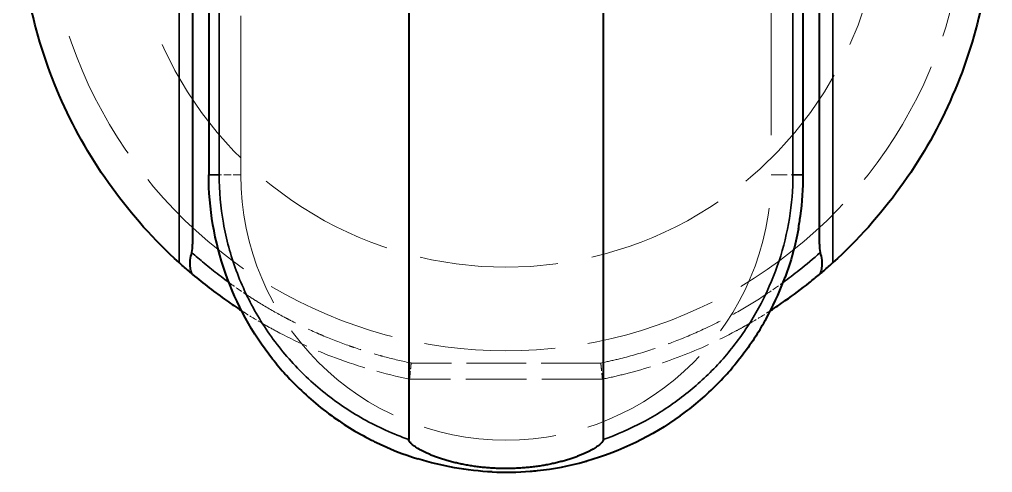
# Model space of a CAD drawing. Header units: millimetres. Extents: x 0 to 2523, y 0 to 1782.
# Drawn here: x 228.34 to 273.75, y 1409.55 to 1430.69 of the extents above; entities that cross this region are included whole.
import ezdxf

# ---------------------------------------------------------------- set-up
doc = ezdxf.new("R2010")
doc.units = ezdxf.units.MM
doc.header["$LTSCALE"] = 3
doc.linetypes.add('DASHED', pattern=[0.2067, 0.1654, -0.0413])
for name, color, linetype, lineweight in [('가려진 것(ISO)', 2, 'DASHED', 18), ('가려진 좁은 것(ISO)', 2, 'DASHED', 18), ('가시적인 것(ISO)', 3, 'Continuous', 40), ('가시적인 좁은 것(ISO)', 3, 'Continuous', 35)]:
    doc.layers.add(name, color=color, linetype=linetype, lineweight=lineweight)

msp = doc.modelspace()

# ---------------------------------------------------------------- linework, layer by layer
at = {"layer": '가려진 것(ISO)', "ltscale": 5.713994}
msp.add_line((255.5444, 1413.9109), (246.5444, 1413.9109), dxfattribs=at)
at = {"layer": '가려진 것(ISO)', "ltscale": 12.361229}
msp.add_arc((251.0444, 1436.724), 21.4925, 178.04579, 1.95421, dxfattribs=at)
at = {"layer": '가려진 것(ISO)', "ltscale": 13.0382}
msp.add_arc((251.0444, 1436.724), 17.5925, 177.84, 2.16, dxfattribs=at)
at = {"layer": '가려진 것(ISO)', "ltscale": 5.918935}
msp.add_open_spline([(237.1694, 1423.44), (237.1694, 1422.6112), (237.244, 1421.7756), (237.3952, 1420.9471), (237.3975, 1420.9346), (237.3998, 1420.9222), (237.4021, 1420.9097), (237.5533, 1420.0939), (237.7793, 1419.2852), (238.0795, 1418.4977), (238.0886, 1418.4737), (238.0978, 1418.4497), (238.1071, 1418.4257), (238.4072, 1417.6515), (238.7797, 1416.8986), (239.2163, 1416.1866), (239.2366, 1416.1535), (239.257, 1416.1206), (239.2775, 1416.0877), (239.5457, 1415.6584), (239.8373, 1415.2444), (240.1494, 1414.8485)], degree=3, knots=[0, 0, 0, 0, 0.05882353, 0.05882353, 0.05882353, 0.05970824, 0.05970824, 0.05970824, 0.11764706, 0.11764706, 0.11764706, 0.1194131, 0.1194131, 0.1194131, 0.17647059, 0.17647059, 0.17647059, 0.17911778, 0.17911778, 0.17911778, 0.21370365, 0.21370365, 0.21370365, 0.21370365], dxfattribs=at)
at = {"layer": '가려진 것(ISO)', "ltscale": 1.49252}
msp.add_open_spline([(264.072, 1418.6652), (264.1182, 1418.7912), (264.1625, 1418.9178), (264.205, 1419.045), (264.4098, 1419.6584), (264.5713, 1420.2846), (264.6888, 1420.921)], degree=3, knots=[0.886240902, 0.886240902, 0.886240902, 0.886240902, 0.895644827, 0.895644827, 0.895644827, 0.941015222, 0.941015222, 0.941015222, 0.941015222], dxfattribs=at)
at = {"layer": '가려진 것(ISO)', "ltscale": 0.725256}
msp.add_open_spline([(238.7008, 1417.1059), (239.0206, 1416.899), (239.3455, 1416.7002), (239.6752, 1416.5096)], degree=3, dxfattribs=at)
at = {"layer": '가려진 것(ISO)', "ltscale": 0.73159}
msp.add_open_spline([(262.407, 1416.5058), (262.7396, 1416.6979), (263.0674, 1416.8984), (263.3899, 1417.1072)], degree=3, dxfattribs=at)
at = {"layer": '가려진 것(ISO)', "ltscale": 4.683148}
msp.add_open_spline([(239.6755, 1416.5094), (239.8904, 1416.3852), (240.9912, 1415.7729), (243.2359, 1414.7583), (245.3703, 1414.1481), (246.5444, 1413.9109)], degree=3, knots=[0.35077644, 0.35077644, 0.35077644, 0.35077644, 0.41633901, 0.68343289, 1, 1, 1, 1], dxfattribs=at)
at = {"layer": '가려진 것(ISO)', "ltscale": 4.678379}
msp.add_open_spline([(255.5444, 1413.9109), (255.8534, 1413.9733), (256.1612, 1414.0422), (256.4675, 1414.1175), (257.3957, 1414.3457), (258.3104, 1414.6326), (259.2026, 1414.9758), (260.0776, 1415.3123), (260.9311, 1415.7029), (261.7574, 1416.1447), (261.8886, 1416.2148), (262.019, 1416.2862), (262.1488, 1416.3589), (262.2351, 1416.4073), (262.3212, 1416.4562), (262.4069, 1416.5057)], degree=3, knots=[0.00000121, 0.00000121, 0.00000121, 0.00000121, 0.08329846, 0.08329846, 0.08329846, 0.33567302, 0.33567302, 0.33567302, 0.58314297, 0.58314297, 0.58314297, 0.62242524, 0.62242524, 0.62242524, 0.64856342, 0.64856342, 0.64856342, 0.64856342], dxfattribs=at)
at = {"layer": '가려진 것(ISO)', "ltscale": 1.317404}
msp.add_open_spline([(261.6351, 1414.476), (261.6547, 1414.4991), (261.6742, 1414.5223), (261.6936, 1414.5456), (262.1147, 1415.0498), (262.497, 1415.5804), (262.8382, 1416.1309)], degree=3, knots=[0.774148097, 0.774148097, 0.774148097, 0.774148097, 0.776206304, 0.776206304, 0.776206304, 0.820807174, 0.820807174, 0.820807174, 0.820807174], dxfattribs=at)
at = {"layer": '가려진 것(ISO)', "ltscale": 0.749748}
msp.add_open_spline([(246.5444, 1413.9109), (246.5452, 1413.9185), (246.5463, 1413.9299), (246.55, 1413.9672), (246.5538, 1414.0044), (246.5594, 1414.0601), (246.5664, 1414.1298), (246.5734, 1414.1996), (246.5818, 1414.2833), (246.591, 1414.3742), (246.6002, 1414.4651), (246.6101, 1414.5631), (246.6201, 1414.6609)], degree=3, knots=[0, 0, 0, 0, 0.25, 0.25, 0.25, 0.5, 0.5, 0.5, 0.75, 0.75, 0.75, 1, 1, 1, 1], dxfattribs=at)
at = {"layer": '가려진 것(ISO)', "ltscale": 0.749778}
msp.add_open_spline([(255.4688, 1414.6609), (255.469, 1414.6591), (255.4692, 1414.6573), (255.4794, 1414.5564), (255.4894, 1414.4585), (255.5075, 1414.2787), (255.5157, 1414.198), (255.5293, 1414.0618), (255.5348, 1414.0075), (255.5406, 1413.9499), (255.5421, 1413.9348), (255.544, 1413.9156), (255.5443, 1413.9128), (255.5445, 1413.9109)], degree=3, knots=[-0.000365871, -0.000365871, -0.000365871, -0.000365871, 0, 0, 0.019901046, 0.019901046, 0.039258889, 0.039258889, 0.058579585, 0.058579585, 0.068886192, 0.068886192, 0.078580299, 0.078580299, 0.078580299, 0.078580299], dxfattribs=at)
at = {"layer": '가려진 것(ISO)', "ltscale": 3.115031}
msp.add_open_spline([(254.8211, 1410.0889), (254.9158, 1410.1156), (255.0103, 1410.1435), (255.1046, 1410.1723), (255.8142, 1410.3894), (256.5102, 1410.665), (257.1815, 1410.9961), (257.312, 1411.0604), (257.4416, 1411.1268), (257.5701, 1411.1953), (258.1276, 1411.4924), (258.6657, 1411.8284), (259.1774, 1412.1985)], degree=3, knots=[0.59043621, 0.59043621, 0.59043621, 0.59043621, 0.59707577, 0.59707577, 0.59707577, 0.64705882, 0.64705882, 0.64705882, 0.65677318, 0.65677318, 0.65677318, 0.69890853, 0.69890853, 0.69890853, 0.69890853], dxfattribs=at)
at = {"layer": '가려진 것(ISO)', "ltscale": 2.247306}
msp.add_open_spline([(246.9315, 1410.1886), (246.9921, 1410.1698), (247.0528, 1410.1514), (247.1137, 1410.1334), (247.1992, 1410.1081), (247.285, 1410.0837), (247.3711, 1410.06), (248.1023, 1409.8593), (248.8516, 1409.7182), (249.6097, 1409.6393), (249.7118, 1409.6287), (249.814, 1409.6192), (249.9163, 1409.6109), (250.078, 1409.5977), (250.24, 1409.5873), (250.4023, 1409.5798)], degree=3, knots=[0.407358339, 0.407358339, 0.407358339, 0.407358339, 0.411764706, 0.411764706, 0.411764706, 0.417958144, 0.417958144, 0.417958144, 0.470588235, 0.470588235, 0.470588235, 0.477670899, 0.477670899, 0.477670899, 0.488862795, 0.488862795, 0.488862795, 0.488862795], dxfattribs=at)
at = {"layer": '가려진 좁은 것(ISO)', "ltscale": 14.937107}
for p, q in [((238.6694, 1423.44), (238.6694, 1441.965)), ((263.4194, 1441.965), (263.4194, 1423.44))]:
    msp.add_line(p, q, dxfattribs=at)
at = {"layer": '가려진 좁은 것(ISO)', "ltscale": 0.705786}
msp.add_line((238.6694, 1423.44), (237.6566, 1423.44), dxfattribs=at)
at = {"layer": '가려진 좁은 것(ISO)', "ltscale": 1.495845}
msp.add_line((263.4194, 1423.44), (264.9194, 1423.44), dxfattribs=at)
at = {"layer": '가려진 좁은 것(ISO)', "ltscale": 5.617958}
msp.add_line((255.4688, 1414.6609), (246.6201, 1414.6609), dxfattribs=at)
at = {"layer": '가려진 좁은 것(ISO)', "ltscale": 12.539013}
msp.add_arc((251.0444, 1423.44), 12.375, 180, 0, dxfattribs=at)
at = {"layer": '가려진 좁은 것(ISO)', "ltscale": 0.635381}
msp.add_open_spline([(238.1086, 1418.4223), (238.1952, 1418.3592), (238.2832, 1418.2961), (238.3727, 1418.2329), (238.5527, 1418.1058), (238.7388, 1417.9785), (238.9308, 1417.8516)], degree=3, knots=[0.22080193, 0.22080193, 0.22080193, 0.22080193, 0.25, 0.25, 0.25, 0.308732535, 0.308732535, 0.308732535, 0.308732535], dxfattribs=at)
at = {"layer": '가려진 좁은 것(ISO)', "ltscale": 0.640735}
msp.add_open_spline([(263.1509, 1417.8469), (263.4279, 1418.0296), (263.7044, 1418.2211), (263.9803, 1418.422)], degree=3, dxfattribs=at)
at = {"layer": '가려진 좁은 것(ISO)', "ltscale": 5.317241}
msp.add_open_spline([(238.9312, 1417.8513), (239.0389, 1417.7802), (239.1485, 1417.7091), (239.2599, 1417.6383), (239.3726, 1417.5667), (239.4871, 1417.4953), (239.6036, 1417.4243), (239.9436, 1417.217), (240.2999, 1417.0125), (240.6678, 1416.8154), (240.7731, 1416.7589), (240.8793, 1416.7031), (240.9864, 1416.648), (241.3815, 1416.4445), (241.7879, 1416.2505), (242.1973, 1416.0705), (242.2865, 1416.0313), (242.3757, 1415.9927), (242.465, 1415.9549), (242.8964, 1415.7722), (243.3289, 1415.6057), (243.7427, 1415.4597), (243.8083, 1415.4365), (243.8733, 1415.4139), (243.9378, 1415.3918), (244.3647, 1415.2454), (244.7677, 1415.122), (245.1691, 1415.0109), (245.2114, 1414.9992), (245.2537, 1414.9876), (245.296, 1414.9762), (245.7154, 1414.8629), (246.1357, 1414.7621), (246.5482, 1414.6758), (246.5722, 1414.6708), (246.5961, 1414.6658), (246.6201, 1414.6609)], degree=3, knots=[0.30877308, 0.30877308, 0.30877308, 0.30877308, 0.34170925, 0.34170925, 0.34170925, 0.375, 0.375, 0.375, 0.47218067, 0.47218067, 0.47218067, 0.5, 0.5, 0.5, 0.60265235, 0.60265235, 0.60265235, 0.625, 0.625, 0.625, 0.7329148, 0.7329148, 0.7329148, 0.75, 0.75, 0.75, 0.86308164, 0.86308164, 0.86308164, 0.875, 0.875, 0.875, 0.99312972, 0.99312972, 0.99312972, 1, 1, 1, 1], dxfattribs=at)
at = {"layer": '가려진 좁은 것(ISO)', "ltscale": 5.31206}
msp.add_open_spline([(255.4688, 1414.6609), (255.7375, 1414.7161), (256.0108, 1414.7776), (256.2885, 1414.8459), (256.7823, 1414.9673), (257.29, 1415.1103), (257.8105, 1415.2786), (258.1785, 1415.3975), (258.5528, 1415.5292), (258.9335, 1415.6756), (259.394, 1415.8526), (259.8639, 1416.0512), (260.3427, 1416.2751), (260.8154, 1416.4963), (261.297, 1416.7419), (261.782, 1417.0136), (262.1944, 1417.2445), (262.6093, 1417.4943), (263.0235, 1417.7635), (263.066, 1417.7911), (263.1084, 1417.8188), (263.1508, 1417.8468)], degree=3, knots=[0.00000244, 0.00000244, 0.00000244, 0.00000244, 0.08998027, 0.08998027, 0.08998027, 0.25, 0.25, 0.25, 0.36313494, 0.36313494, 0.36313494, 0.5, 0.5, 0.5, 0.63513646, 0.63513646, 0.63513646, 0.75, 0.75, 0.75, 0.76177353, 0.76177353, 0.76177353, 0.76177353], dxfattribs=at)
at = {"layer": '가시적인 것(ISO)'}
for p, q in [((237.1694, 1555.965), (237.1694, 1423.44)), ((264.9194, 1423.4396), (264.9194, 1555.9651)), ((246.5099, 1444.9121), (246.5097, 1411.0906)), ((255.5789, 1444.9121), (255.5788, 1411.0909)), ((236.4194, 1435.9696), (236.4194, 1420.2032)), ((265.6694, 1420.2032), (265.6694, 1435.9717))]:
    msp.add_line(p, q, dxfattribs=at)
for centre, major_axis, ratio, start_param, end_param in [((235.9447, 1420.2543), (-0.032, 0.9851), 0.4807904, 4.2400237, 4.6448571), ((266.1431, 1420.2538), (0.0316, 0.9839), 0.4803283, 1.6376505, 2.0429321)]:
    msp.add_ellipse(centre, major_axis=major_axis, ratio=ratio, start_param=start_param, end_param=end_param, dxfattribs=at)
for points, knots in [([(235.787, 1419.3456), (234.6279, 1420.3963), (233.5801, 1421.5643), (231.7416, 1424.0975), (230.9561, 1425.4554), (229.6772, 1428.3117), (229.1875, 1429.8013), (228.6891, 1432.093), (228.5626, 1432.865), (228.39, 1434.4186), (228.3438, 1435.1999), (228.3382, 1435.9811)], [-1.2522093, -1.2522093, -1.2522093, -1.2522093, -0.9389682, -0.9389682, -0.6257615, -0.6257615, -0.3126285, -0.3126285, -0.1562493, -0.1562493, -0.000001, -0.000001, -0.000001, -0.000001]), ([(273.7506, 1435.9811), (273.745, 1435.1998), (273.6988, 1434.4183), (273.5262, 1432.8644), (273.3996, 1432.0923), (272.901, 1429.8001), (272.4111, 1428.3102), (271.132, 1425.4541), (270.3466, 1424.0964), (268.5084, 1421.5638), (267.4607, 1420.3961), (266.3018, 1419.3456)], [-1.2507899, -1.2507899, -1.2507899, -1.2507899, -1.0946869, -1.0946869, -0.9384539, -0.9384539, -0.625614, -0.625614, -0.3128247, -0.3128247, -0.0000009, -0.0000009, -0.0000009, -0.0000009]), ([(240.1494, 1414.8485), (239.2091, 1416.0408), (238.4544, 1417.4107), (237.4388, 1420.3121), (237.1695, 1421.8872), (237.1694, 1423.44)], [0, 0, 0, 0, 0.30793044, 0.30793044, 0.6184728, 0.6184728, 0.6184728, 0.6184728]), ([(264.6888, 1420.921), (264.6892, 1420.9233), (264.6897, 1420.9256), (264.6901, 1420.9278), (264.7266, 1421.1263), (264.7589, 1421.3257), (264.7868, 1421.5259), (264.8748, 1422.1583), (264.9193, 1422.7986), (264.9194, 1423.4396)], [0.941015222, 0.941015222, 0.941015222, 0.941015222, 0.941176471, 0.941176471, 0.941176471, 0.955320752, 0.955320752, 0.955320752, 1, 1, 1, 1]), ([(236.4179, 1418.7946), (236.4151, 1418.797), (236.4089, 1418.8065), (236.3933, 1418.8362), (236.3835, 1418.8579), (236.353, 1418.9354), (236.3301, 1419.0087), (236.3005, 1419.1807), (236.29, 1419.3023), (236.3248, 1419.5805), (236.3557, 1419.6999), (236.381, 1419.8198)], [0.000001, 0.000001, 0.000001, 0.000001, 0.008116123, 0.008116123, 0.017280138, 0.017280138, 0.036812418, 0.036812418, 0.056177073, 0.056177073, 0.072028344, 0.072028344, 0.072028344, 0.072028344]), ([(265.7078, 1419.8198), (265.7331, 1419.7), (265.764, 1419.5807), (265.7988, 1419.3026), (265.7884, 1419.181), (265.7588, 1419.0089), (265.7359, 1418.9355), (265.7054, 1418.8579), (265.6955, 1418.8362), (265.6799, 1418.8065), (265.6738, 1418.797), (265.671, 1418.7946)], [0.000001, 0.000001, 0.000001, 0.000001, 0.02448974, 0.02448974, 0.0544278, 0.0544278, 0.08463518, 0.08463518, 0.09880659, 0.09880659, 0.11135374, 0.11135374, 0.11135374, 0.11135374]), ([(236.4179, 1418.7946), (236.4125, 1418.7991), (236.3937, 1418.8149), (236.3464, 1418.855), (236.3277, 1418.8709), (236.2748, 1418.9159), (236.2375, 1418.9479), (236.1356, 1419.0359), (236.0652, 1419.0972), (235.9205, 1419.2252), (235.8508, 1419.2878), (235.787, 1419.3456)], [-0.070781201, -0.070781201, -0.070781201, -0.070781201, -0.055461964, -0.055461964, -0.047642977, -0.047642977, -0.035476886, -0.035476886, -0.017217394, -0.017217394, -0.000001042, -0.000001042, -0.000001042, -0.000001042]), ([(265.671, 1418.7946), (265.6763, 1418.7991), (265.6951, 1418.8149), (265.7425, 1418.855), (265.7612, 1418.8709), (265.814, 1418.9159), (265.8514, 1418.9479), (265.9533, 1419.0359), (266.0236, 1419.0972), (266.1683, 1419.2252), (266.2381, 1419.2878), (266.3018, 1419.3456)], [0.000001834, 0.000001834, 0.000001834, 0.000001834, 0.015415401, 0.015415401, 0.02328266, 0.02328266, 0.035523841, 0.035523841, 0.053895909, 0.053895909, 0.071218311, 0.071218311, 0.071218311, 0.071218311]), ([(236.4179, 1418.7946), (236.9279, 1418.3655), (237.6795, 1417.7876), (238.4652, 1417.2583), (238.7008, 1417.1059)], [0, 0, 0, 0, 0.17605451, 0.250168, 0.250168, 0.250168, 0.250168]), ([(263.3899, 1417.1072), (263.6221, 1417.2575), (263.8516, 1417.412), (264.0782, 1417.5707), (264.4608, 1417.8386), (264.8352, 1418.1184), (265.2006, 1418.4095), (265.3591, 1418.5358), (265.5159, 1418.6642), (265.671, 1418.7946)], [0.75003205, 0.75003205, 0.75003205, 0.75003205, 0.82308864, 0.82308864, 0.82308864, 0.94647487, 0.94647487, 0.94647487, 1, 1, 1, 1]), ([(262.8382, 1416.1309), (262.859, 1416.1645), (262.8797, 1416.1981), (262.9002, 1416.2319), (262.9936, 1416.3856), (263.0839, 1416.5407), (263.1709, 1416.6973), (263.4969, 1417.2835), (263.778, 1417.8893), (264.0137, 1418.5092), (264.0335, 1418.5611), (264.0529, 1418.6131), (264.072, 1418.6652)], [0.820807174, 0.820807174, 0.820807174, 0.820807174, 0.823529412, 0.823529412, 0.823529412, 0.835927199, 0.835927199, 0.835927199, 0.882352941, 0.882352941, 0.882352941, 0.886240902, 0.886240902, 0.886240902, 0.886240902]), ([(240.1494, 1414.8485), (240.3443, 1414.6014), (240.5471, 1414.3614), (240.7573, 1414.1292), (240.7917, 1414.0912), (240.8263, 1414.0533), (240.8611, 1414.0157), (241.4054, 1413.4276), (241.9968, 1412.8909), (242.6267, 1412.4101), (242.6772, 1412.3716), (242.7279, 1412.3334), (242.7789, 1412.2956), (243.4047, 1411.8315), (244.0672, 1411.4216), (244.7617, 1411.0689), (244.8295, 1411.0345), (244.8976, 1411.0006), (244.966, 1410.9673), (245.5985, 1410.659), (246.2563, 1410.3982), (246.9315, 1410.1886)], [0.21370365, 0.21370365, 0.21370365, 0.21370365, 0.23529412, 0.23529412, 0.23529412, 0.2388317, 0.2388317, 0.2388317, 0.29411765, 0.29411765, 0.29411765, 0.29854769, 0.29854769, 0.29854769, 0.35294118, 0.35294118, 0.35294118, 0.35825028, 0.35825028, 0.35825028, 0.40735834, 0.40735834, 0.40735834, 0.40735834]), ([(259.1774, 1412.1985), (259.262, 1412.2598), (259.346, 1412.322), (259.4292, 1412.3851), (259.5557, 1412.481), (259.6805, 1412.5791), (259.8035, 1412.6792), (260.3625, 1413.1342), (260.8836, 1413.6311), (261.3602, 1414.161), (261.4536, 1414.2647), (261.5452, 1414.3698), (261.6351, 1414.476)], [0.698908531, 0.698908531, 0.698908531, 0.698908531, 0.705882353, 0.705882353, 0.705882353, 0.71648775, 0.71648775, 0.71648775, 0.764705882, 0.764705882, 0.764705882, 0.774148097, 0.774148097, 0.774148097, 0.774148097]), ([(250.4023, 1409.5798), (250.9904, 1409.5526), (251.582, 1409.5628), (252.173, 1409.611), (252.2891, 1409.6204), (252.4051, 1409.6314), (252.5211, 1409.6438), (253.2619, 1409.7231), (254.0003, 1409.8626), (254.7269, 1410.0626), (254.7583, 1410.0712), (254.7897, 1410.08), (254.8211, 1410.0889)], [0.48886279, 0.48886279, 0.48886279, 0.48886279, 0.52941176, 0.52941176, 0.52941176, 0.53737617, 0.53737617, 0.53737617, 0.58823529, 0.58823529, 0.58823529, 0.59043621, 0.59043621, 0.59043621, 0.59043621])]:
    msp.add_open_spline(points, degree=3, knots=knots, dxfattribs=at)
for points in [[(264.6888, 1420.921), (264.547, 1420.1529), (264.3396, 1419.3954), (264.072, 1418.6652)], [(239.6752, 1416.5096), (239.6753, 1416.5095), (239.6754, 1416.5095), (239.6755, 1416.5094)], [(262.4069, 1416.5057), (262.4069, 1416.5057), (262.4069, 1416.5057), (262.407, 1416.5058)], [(262.8382, 1416.1309), (262.4784, 1415.5504), (262.0753, 1414.9961), (261.6351, 1414.476)], [(259.1774, 1412.1985), (257.8759, 1411.257), (256.3807, 1410.5299), (254.8211, 1410.0889)], [(255.5788, 1411.0909), (255.5788, 1411.0665), (255.5626, 1411.021), (255.5189, 1410.9584), (255.4657, 1410.9019), (255.4033, 1410.8462), (255.3319, 1410.7906), (255.2503, 1410.7335), (255.1576, 1410.6745), (255.0529, 1410.6136), (254.9371, 1410.5515), (254.8093, 1410.4882), (254.6673, 1410.4231), (254.512, 1410.3574), (254.344, 1410.2919), (254.1639, 1410.2272), (253.9722, 1410.1642), (253.7698, 1410.1035), (253.5572, 1410.0457), (253.3353, 1409.9915), (253.1049, 1409.9414), (252.8669, 1409.8959), (252.6221, 1409.8555), (252.3715, 1409.8206), (252.1161, 1409.7915), (251.857, 1409.7686), (251.5953, 1409.7519), (251.3321, 1409.7416), (251.0688, 1409.7378), (250.8055, 1409.7404), (250.5414, 1409.7495), (250.2783, 1409.7651), (250.0172, 1409.7871), (249.7594, 1409.8153), (249.506, 1409.8496), (249.2581, 1409.8896), (249.0167, 1409.9348), (248.7828, 1409.9848), (248.5573, 1410.0391), (248.3412, 1410.0972), (248.1353, 1410.1583), (247.9403, 1410.2219), (247.757, 1410.2872), (247.5861, 1410.3535), (247.4283, 1410.42), (247.2842, 1410.4859), (247.1546, 1410.55), (247.0377, 1410.6126), (246.9322, 1410.674), (246.8389, 1410.7333), (246.757, 1410.7906), (246.6855, 1410.8464), (246.6231, 1410.902), (246.57, 1410.9585), (246.5263, 1411.0212), (246.5097, 1411.0669), (246.5097, 1411.0906)], [(250.4023, 1409.5799), (249.2273, 1409.6342), (248.0501, 1409.8413), (246.9315, 1410.1886)]]:
    msp.add_open_spline(points, degree=3, dxfattribs=at)
at = {"layer": '가시적인 좁은 것(ISO)'}
for p, q in [((237.6566, 1555.965), (237.6566, 1423.44)), ((264.4323, 1423.4407), (264.4345, 1555.9646)), ((235.787, 1435.9696), (235.787, 1419.3456)), ((266.3018, 1419.3456), (266.3018, 1435.9696)), ((237.1694, 1423.44), (237.6566, 1423.44))]:
    msp.add_line(p, q, dxfattribs=at)
for points, knots in [([(237.6566, 1423.44), (237.6567, 1422.6836), (237.7222, 1421.9349), (237.8552, 1421.1882), (237.9881, 1420.4415), (238.1885, 1419.6968), (238.4568, 1418.9706), (238.725, 1418.2444), (239.061, 1417.5366), (239.4583, 1416.8639), (239.8556, 1416.1912), (240.3142, 1415.5535), (240.8225, 1414.9641), (241.3308, 1414.3747), (241.8887, 1413.8336), (242.4875, 1413.3458), (243.0864, 1412.8581), (243.7261, 1412.4237), (244.3974, 1412.047), (245.0687, 1411.6703), (245.7714, 1411.3513), (246.5097, 1411.0906)], [0, 0, 0, 0, 0.1428571, 0.1428571, 0.1428571, 0.2857143, 0.2857143, 0.2857143, 0.4285714, 0.4285714, 0.4285714, 0.5714286, 0.5714286, 0.5714286, 0.7142857, 0.7142857, 0.7142857, 0.8571429, 0.8571429, 0.8571429, 1, 1, 1, 1]), ([(264.4323, 1423.4407), (264.5269, 1423.4405), (264.6143, 1423.4404), (264.6873, 1423.4402), (264.7604, 1423.44), (264.8192, 1423.4398), (264.8589, 1423.4397), (264.8987, 1423.4397), (264.9194, 1423.4398), (264.9194, 1423.4396)], [0, 0, 0, 0, 0.3333333, 0.3333333, 0.3333333, 0.6666667, 0.6666667, 0.6666667, 1, 1, 1, 1]), ([(236.381, 1419.8198), (236.5649, 1419.655), (236.7581, 1419.4874), (236.9614, 1419.3176), (237.0721, 1419.2252), (237.1857, 1419.1321), (237.3025, 1419.0385), (237.5311, 1418.8552), (237.7715, 1418.67), (238.0246, 1418.4838), (238.0524, 1418.4633), (238.0805, 1418.4428), (238.1086, 1418.4223)], [0, 0, 0, 0, 0.08093068, 0.08093068, 0.08093068, 0.125, 0.125, 0.125, 0.21129754, 0.21129754, 0.21129754, 0.22080193, 0.22080193, 0.22080193, 0.22080193]), ([(263.9803, 1418.422), (264.2319, 1418.6053), (264.483, 1418.7965), (264.7334, 1418.996), (265.0597, 1419.256), (265.3848, 1419.5303), (265.7078, 1419.8198)], [0.8386023, 0.8386023, 0.8386023, 0.8386023, 0.90867102, 0.90867102, 0.90867102, 1, 1, 1, 1])]:
    msp.add_open_spline(points, degree=3, knots=knots, dxfattribs=at)
for points in [[(255.5788, 1411.0909), (256.2235, 1411.3208), (257.4622, 1411.8606), (259.1727, 1412.9487), (260.6949, 1414.2694), (261.9967, 1415.8081), (263.0527, 1417.5333), (263.8377, 1419.4068), (264.3252, 1421.3934), (264.436, 1422.7504), (264.4323, 1423.4407)], [(238.9308, 1417.8516), (238.9309, 1417.8515), (238.9311, 1417.8514), (238.9312, 1417.8513)], [(263.1508, 1417.8468), (263.1509, 1417.8469), (263.1509, 1417.8469), (263.1509, 1417.8469)]]:
    msp.add_open_spline(points, degree=3, dxfattribs=at)

doc.saveas('drawing.dxf')
